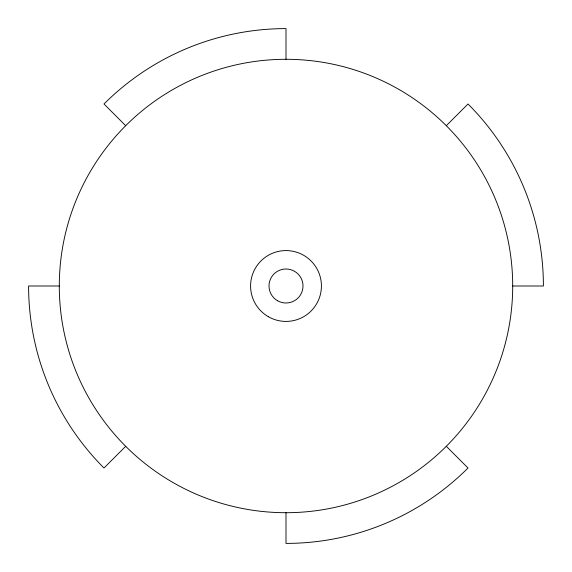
<?xml version="1.0" encoding="UTF-8"?>
<svg xmlns="http://www.w3.org/2000/svg" width="572" height="572" viewBox="0 0 572 572"><rect width="100%" height="100%" fill="white"/><g stroke="black" fill="none" stroke-linecap="round" stroke-linejoin="round"><path stroke-width="0.86" d="M125.697 446.303L103.99 468.01A257.4 257.4 0 0 1 28.6 286L59.302 286M446.303 125.697L468.01 103.99A257.4 257.4 0 0 1 543.4 286L512.698 286A226.698 226.698 0 0 1 172.651 482.332A226.698 226.698 0 0 1 172.651 89.668A226.698 226.698 0 0 1 512.698 286M125.697 125.697L103.99 103.99A257.4 257.4 0 0 1 286 28.6L286 59.302M446.303 446.303L468.01 468.01A257.4 257.4 0 0 1 286 543.4L286 512.698M268.289 316.673A35.421 35.421 0 0 0 321.421 286A35.421 35.421 0 0 0 268.289 255.327A35.421 35.421 0 0 0 268.289 316.673M277.499 300.722A17.003 17.003 0 0 0 303.003 286A17.003 17.003 0 0 0 277.499 271.278A17.003 17.003 0 0 0 277.499 300.722"/></g></svg>
